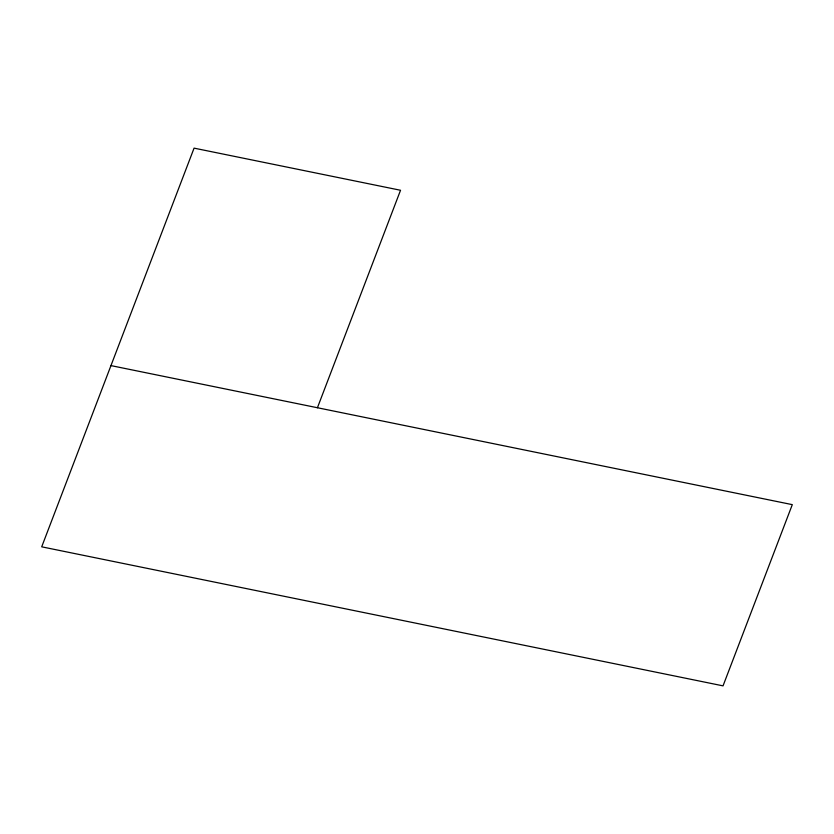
<?xml version="1.0" encoding="UTF-8"?>
<svg xmlns="http://www.w3.org/2000/svg" width="834" height="834" viewBox="0 0 834 834"><rect width="100%" height="100%" fill="white"/><g stroke="black" fill="none" stroke-linecap="round" stroke-linejoin="round"><path stroke-width="1.25" d="M317.431 407.732L400.539 190.267L194.072 148.139L41.7 546.823L723.036 685.861L792.3 504.643L110.964 365.605"/></g></svg>
